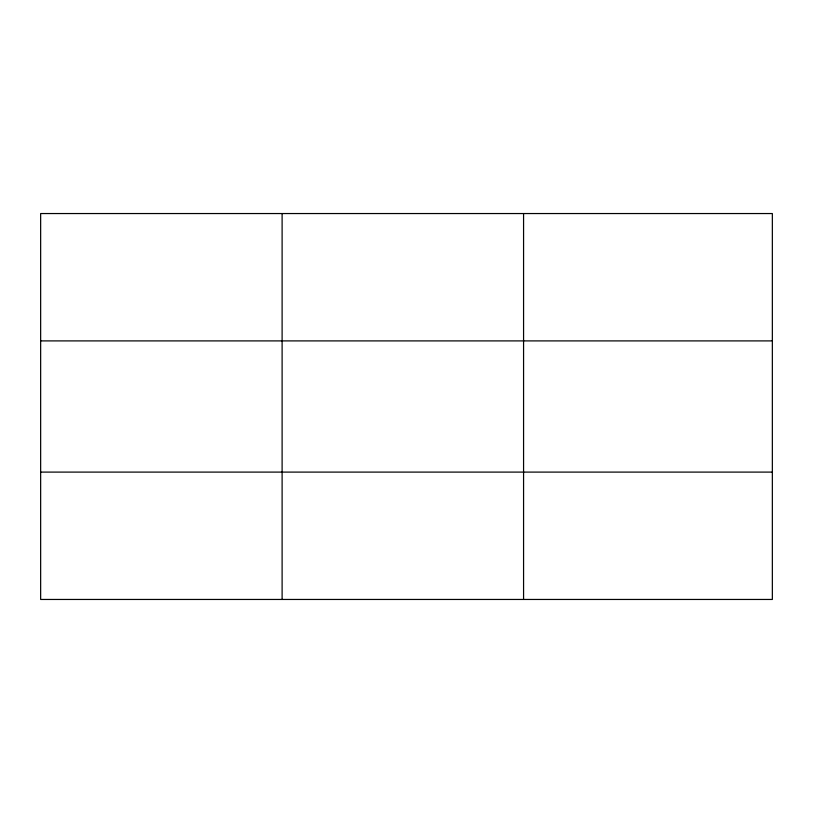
<?xml version="1.0" encoding="UTF-8"?>
<svg xmlns="http://www.w3.org/2000/svg" width="813" height="813" viewBox="0 0 813 813"><rect width="100%" height="100%" fill="white"/><g stroke="black" fill="none" stroke-linecap="round" stroke-linejoin="round"><path stroke-width="1.22" d="M282.111 213.545L282.111 599.455M523.572 213.545L523.572 599.455M772.35 340.901L772.35 213.545L40.65 213.545L40.65 599.455L772.35 599.455L772.35 340.901L40.65 340.901M40.65 472.099L772.35 472.099"/></g></svg>
